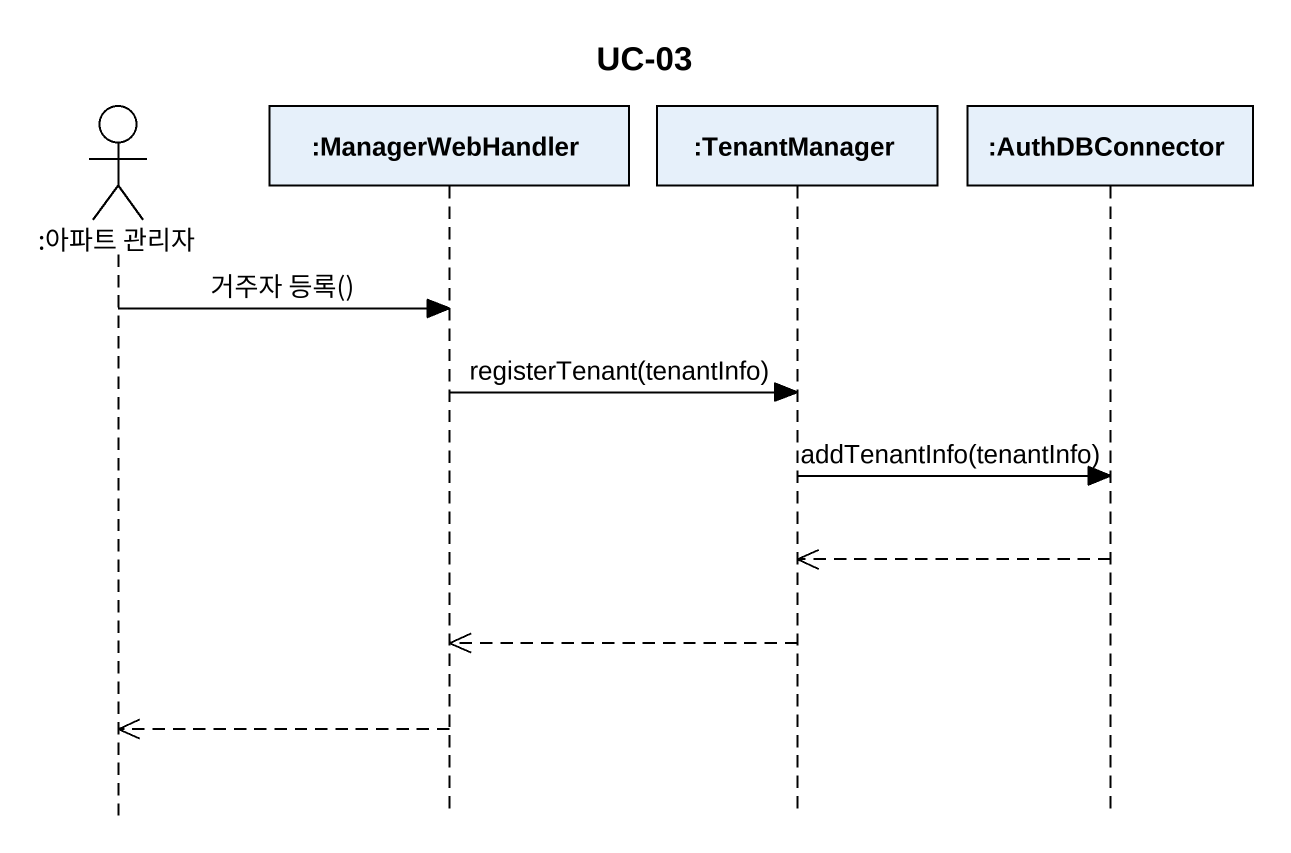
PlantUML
@startuml
title UC-03
hide footbox
actor ":아파트 관리자" as 아파트_관리자
participant ":ManagerWebHandler" as ManagerWebHandler
participant ":TenantManager" as TenantManager
participant ":AuthDBConnector" as AuthDBConnector

아파트_관리자 -> ManagerWebHandler : 거주자 등록()
ManagerWebHandler -> TenantManager : registerTenant(tenantInfo)
TenantManager -> AuthDBConnector : addTenantInfo(tenantInfo)
AuthDBConnector -->> TenantManager
TenantManager -->> ManagerWebHandler
ManagerWebHandler -->> 아파트_관리자
@enduml
